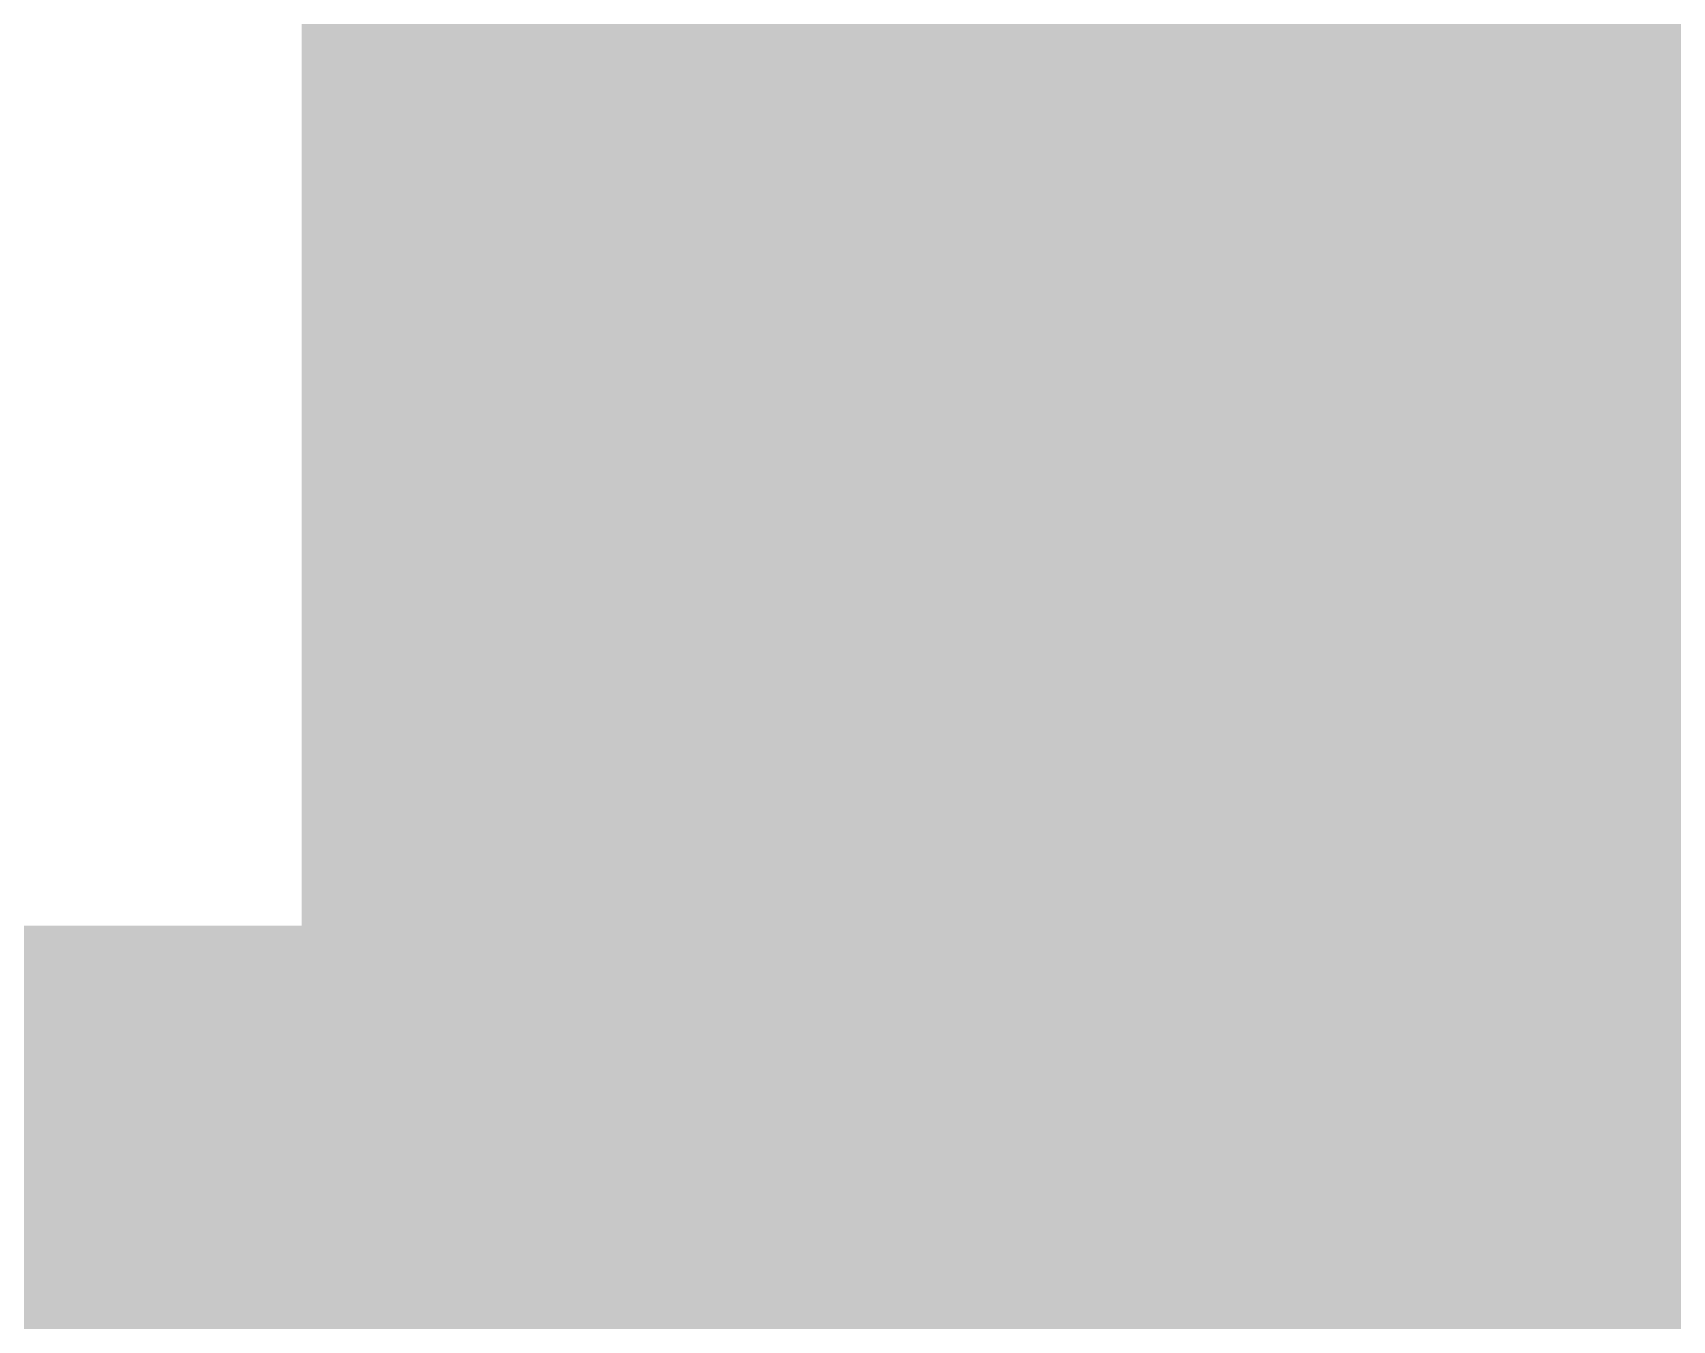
# Model space of a CAD drawing. Header units: inches. Extents: x -2 to 289, y -4 to 187.
# Drawn here: x 16.245 to 17.174, y 38.47 to 39.2 of the extents above; entities that cross this region are included whole.
import ezdxf

# ---------------------------------------------------------------- set-up
doc = ezdxf.new("R2010")
doc.units = ezdxf.units.IN
for name, color, linetype in [('Bottom Layer', 5, 'Continuous'), ('Bottom Overlay', 54, 'Continuous'), ('Bottom Paste', 16, 'Continuous'), ('Bottom Solder', 6, 'Continuous')]:
    doc.layers.add(name, color=color, linetype=linetype)

# ---------------------------------------------------------------- blocks, each defined once
blk = doc.blocks.new('C___1206_B_275')
at = {"layer": 'Bottom Layer'}
blk.add_hatch(color=5, dxfattribs=at).paths.add_polyline_path([(0.508, 0.889), (2.032, 0.889), (2.032, -0.889), (0.508, -0.889)])
at = {"layer": 'Bottom Paste'}
blk.add_hatch(color=16, dxfattribs=at).paths.add_polyline_path([(0.508, 0.889), (2.032, 0.889), (2.032, -0.889), (0.508, -0.889)])
at = {"layer": 'Bottom Solder'}
blk.add_hatch(color=6, dxfattribs=at).paths.add_polyline_path([(0.4064, 0.9906), (2.1336, 0.9906), (2.1336, -0.9906), (0.4064, -0.9906)])
at = {"layer": 'Bottom Overlay', "const_width": 0.127}
blk.add_lwpolyline([(0.6096, 0.9906), (2.1336, 0.9906)], dxfattribs=at)

msp = doc.modelspace()

# ---------------------------------------------------------------- linework, layer by layer
at = {"layer": 'Bottom Layer', "const_width": 0.508}
msp.add_lwpolyline([(15.54649, 38.4399), (17.45146, 38.4399)], dxfattribs=at)

# ---------------------------------------------------------------- block references
at = {"rotation": 90}
msp.add_blockref('C___1206_B_275', (17.45146, 37.1699), dxfattribs=at)

doc.saveas('drawing.dxf')
